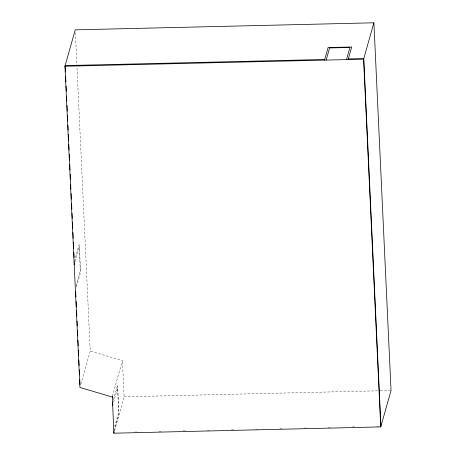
<?xml version="1.0" encoding="UTF-8"?>
<svg xmlns="http://www.w3.org/2000/svg" width="456" height="456" viewBox="0 0 456 456"><rect width="100%" height="100%" fill="white"/><g stroke="black" fill="none" stroke-linecap="round" stroke-linejoin="round"><path stroke-width="0.34" stroke-dasharray="2.28 1.71" d="M74.282 261.653L79.281 243.994L80.604 272.34L76.374 287.28M75.172 261.265L79.207 247.004L80.307 270.625L75.89 286.248M80.883 384.146L90.237 351.097L76.978 66.804M112.336 396.332L122.447 360.582L90.237 351.097M113.396 399.912L117.625 384.972L118.982 414.105L114.177 431.085M113.515 402.249L117.551 387.982L118.685 412.395L114.65 426.656M114.593 430.527L124.135 396.8L122.447 360.582M124.135 396.8L379.654 390.775M380.367 390.758L391.043 390.507M134.662 432.066L137.507 431.997M158.865 431.49L161.709 431.427M183.061 430.92L185.905 430.852M207.263 430.35L210.108 430.282M231.46 429.78L234.304 429.712M255.662 429.21L258.506 429.142M279.859 428.634L282.703 428.572M304.061 428.064L306.905 428.002M328.257 427.494L330.395 427.443M352.459 426.924L354.591 426.873M376.656 426.354L378.793 426.303M75.388 32.689L76.95 66.091"/><path stroke-width="0.68" d="M112.147 396.982L79.937 387.492L64.957 66.245L75.257 29.845L373.897 22.8L391.043 390.507L380.743 426.901L113.84 433.2L112.336 396.332L112.398 397.729M74.1 262.303L74.282 261.653M74.208 264.662L74.596 263.306M112.444 403.281L112.626 402.631M112.552 405.64L112.94 404.284M113.8 432.413L113.983 431.764L113.84 433.2M324.541 60.118L328.092 47.555L351.696 46.996L348.139 59.565M326.165 60.078L329.597 47.948L349.94 47.47L346.509 59.599M380.743 426.901L363.597 59.2L373.897 22.8M324.723 59.468L65.14 65.596L65.442 71.985M348.321 58.909L363.78 58.545L380.925 426.252M64.957 66.245L363.597 59.2M65.641 76.249L65.903 81.932M66.103 86.195L66.337 91.166M66.565 96.142L66.798 101.112M66.998 105.376L67.26 111.059M67.459 115.317L67.727 121M67.921 125.263L68.155 130.234M68.354 134.497L68.622 140.18M68.816 144.444L69.084 150.127M69.283 154.39L69.546 160.073M69.745 164.331L70.013 170.014M70.207 174.277L70.441 179.248M70.674 184.224L70.902 189.194M71.102 193.458L71.37 199.141M71.569 203.404L71.831 209.087M72.031 213.345L72.265 218.321M72.464 222.579L72.726 228.262M72.926 232.526L73.188 238.209M73.387 242.472L73.655 248.155M73.855 252.419L74.083 257.389M75.673 291.412L75.935 297.067M76.135 301.308L76.397 306.962M76.562 310.496L76.825 316.15M77.053 321.098L77.286 326.051M77.486 330.292L77.748 335.947M77.947 340.187L78.21 345.842M78.409 350.083L78.671 355.737M78.865 359.983L79.133 365.638M79.327 369.879L79.561 374.826M79.789 379.774L80.022 384.721"/></g></svg>
